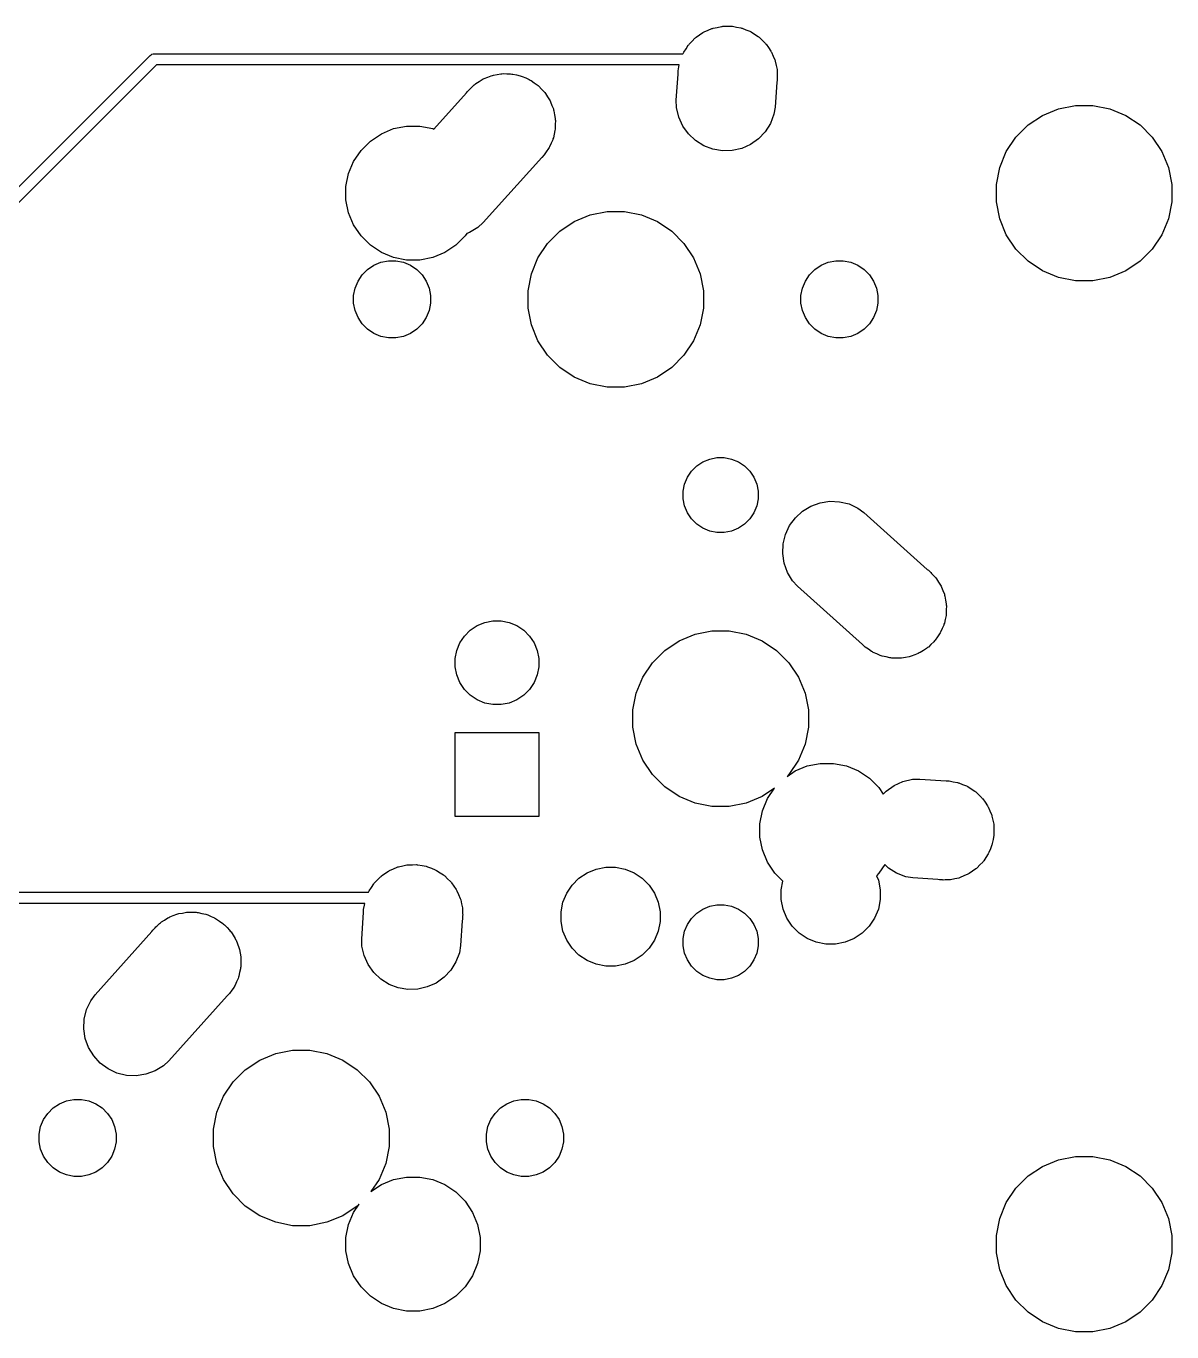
# Model space of a CAD drawing. Extents: x -662 to -203, y -195 to -58.
# Drawn here: x -229.07 to -203.05, y -130.66 to -100.99 of the extents above; entities that cross this region are included whole.
import ezdxf

# ---------------------------------------------------------------- set-up
doc = ezdxf.new("R2010")
doc.units = 0
doc.layers.add('BLACK', color=7, linetype='CONTINUOUS')

msp = doc.modelspace()

# ---------------------------------------------------------------- linework, layer by layer
at = {"layer": 'BLACK', "linetype": 'CONTINUOUS'}
for p, q in [((-213.776, -101.194), (-213.7, -101.14)), ((-213.7, -101.14), (-213.684, -101.133)), ((-213.684, -101.133), (-213.671, -101.124)), ((-213.671, -101.124), (-213.583, -101.088)), ((-213.583, -101.088), (-213.497, -101.049)), ((-213.497, -101.049), (-213.481, -101.045)), ((-213.481, -101.045), (-213.466, -101.039)), ((-213.466, -101.039), (-213.373, -101.021)), ((-213.373, -101.021), (-213.281, -100.999)), ((-213.281, -100.999), (-213.265, -100.999)), ((-213.265, -100.999), (-213.249, -100.996)), ((-213.249, -100.996), (-213.154, -100.996)), ((-213.154, -100.996), (-213.06, -100.993)), ((-213.06, -100.993), (-213.044, -100.996)), ((-213.044, -100.996), (-213.027, -100.996)), ((-213.027, -100.996), (-212.934, -101.014)), ((-212.934, -101.014), (-212.841, -101.03)), ((-212.841, -101.03), (-212.826, -101.036)), ((-212.826, -101.036), (-212.81, -101.039)), ((-212.81, -101.039), (-212.722, -101.075)), ((-212.722, -101.075), (-212.634, -101.109)), ((-212.634, -101.109), (-212.62, -101.117)), ((-212.62, -101.117), (-212.605, -101.124)), ((-212.605, -101.124), (-212.526, -101.176)), ((-214.082, -101.509), (-214.032, -101.429)), ((-214.032, -101.429), (-214.021, -101.417)), ((-214.021, -101.417), (-214.012, -101.404)), ((-214.012, -101.404), (-213.945, -101.337)), ((-213.945, -101.337), (-213.88, -101.268)), ((-213.88, -101.268), (-213.867, -101.259)), ((-213.867, -101.259), (-213.855, -101.247)), ((-213.855, -101.247), (-213.776, -101.194)), ((-212.526, -101.176), (-212.447, -101.226)), ((-212.447, -101.226), (-212.434, -101.238)), ((-212.434, -101.238), (-212.421, -101.247)), ((-212.421, -101.247), (-212.354, -101.314)), ((-212.354, -101.314), (-212.285, -101.378)), ((-212.285, -101.378), (-212.276, -101.392)), ((-212.276, -101.392), (-212.264, -101.404)), ((-212.264, -101.404), (-212.212, -101.482)), ((-229.695, -105.101), (-226.257, -101.663)), ((-226.257, -101.663), (-226.253, -101.658)), ((-226.253, -101.658), (-226.234, -101.643)), ((-226.234, -101.643), (-226.212, -101.631)), ((-226.212, -101.631), (-226.188, -101.624)), ((-226.188, -101.624), (-226.169, -101.622)), ((-226.169, -101.622), (-226.163, -101.621)), ((-226.169, -101.622), (-226.169, -101.622)), ((-226.163, -101.621), (-226.157, -101.622)), ((-226.157, -101.622), (-214.152, -101.622)), ((-214.152, -101.622), (-214.15, -101.617)), ((-214.15, -101.617), (-214.141, -101.603)), ((-214.141, -101.603), (-214.135, -101.588)), ((-214.135, -101.588), (-214.082, -101.509)), ((-212.212, -101.482), (-212.157, -101.559)), ((-212.157, -101.559), (-212.15, -101.574)), ((-212.15, -101.574), (-212.141, -101.588)), ((-212.141, -101.588), (-212.105, -101.675)), ((-212.105, -101.675), (-212.066, -101.761)), ((-226.111, -101.876), (-229.365, -105.13)), ((-214.237, -101.876), (-226.111, -101.876)), ((-214.263, -102.01), (-214.244, -101.917)), ((-214.263, -102.082), (-214.263, -102.01)), ((-214.244, -101.917), (-214.237, -101.876)), ((-212.066, -101.761), (-212.062, -101.777)), ((-212.062, -101.777), (-212.056, -101.793)), ((-212.056, -101.793), (-212.038, -101.885)), ((-212.038, -101.885), (-212.016, -101.977)), ((-212.016, -101.977), (-212.016, -101.994)), ((-212.016, -101.994), (-212.013, -102.01)), ((-212.013, -102.01), (-212.013, -102.104)), ((-218.956, -102.388), (-218.895, -102.327)), ((-218.895, -102.327), (-218.874, -102.313)), ((-218.874, -102.313), (-218.856, -102.296)), ((-218.856, -102.296), (-218.782, -102.252)), ((-218.782, -102.252), (-218.711, -102.204)), ((-218.711, -102.204), (-218.688, -102.194)), ((-218.688, -102.194), (-218.666, -102.181)), ((-218.666, -102.181), (-218.585, -102.152)), ((-218.585, -102.152), (-218.506, -102.119)), ((-218.506, -102.119), (-218.481, -102.114)), ((-218.481, -102.114), (-218.458, -102.106)), ((-218.458, -102.106), (-218.373, -102.092)), ((-218.373, -102.092), (-218.289, -102.076)), ((-218.289, -102.076), (-218.264, -102.076)), ((-218.264, -102.076), (-218.239, -102.072)), ((-218.239, -102.072), (-218.153, -102.076)), ((-218.153, -102.076), (-218.067, -102.076)), ((-218.067, -102.076), (-218.042, -102.081)), ((-218.042, -102.081), (-218.017, -102.082)), ((-218.017, -102.082), (-217.934, -102.102)), ((-217.934, -102.102), (-217.85, -102.119)), ((-217.85, -102.119), (-217.827, -102.128)), ((-217.827, -102.128), (-217.802, -102.134)), ((-217.802, -102.134), (-217.724, -102.171)), ((-217.724, -102.171), (-217.645, -102.204)), ((-217.645, -102.204), (-217.624, -102.218)), ((-217.624, -102.218), (-217.601, -102.228)), ((-217.601, -102.228), (-217.532, -102.279)), ((-217.532, -102.279), (-217.461, -102.327)), ((-217.461, -102.327), (-217.443, -102.345)), ((-214.304, -102.678), (-214.263, -102.082)), ((-212.02, -102.27), (-212.059, -102.833)), ((-212.013, -102.232), (-212.02, -102.27)), ((-212.013, -102.104), (-212.012, -102.143)), ((-212.012, -102.143), (-212.013, -102.159)), ((-212.013, -102.159), (-212.013, -102.232)), ((-219.809, -103.334), (-219.069, -102.509)), ((-219.069, -102.509), (-219.052, -102.484)), ((-219.052, -102.484), (-218.995, -102.427)), ((-218.995, -102.427), (-218.978, -102.408)), ((-218.978, -102.408), (-218.956, -102.388)), ((-217.443, -102.345), (-217.423, -102.359)), ((-217.423, -102.359), (-217.365, -102.423)), ((-217.365, -102.423), (-217.304, -102.484)), ((-217.304, -102.484), (-217.29, -102.504)), ((-217.29, -102.504), (-217.273, -102.523)), ((-217.273, -102.523), (-217.229, -102.596)), ((-217.229, -102.596), (-217.181, -102.668)), ((-217.181, -102.668), (-217.171, -102.691)), ((-217.171, -102.691), (-217.158, -102.712)), ((-217.158, -102.712), (-217.129, -102.793)), ((-217.129, -102.793), (-217.096, -102.873)), ((-217.096, -102.873), (-217.091, -102.897)), ((-217.091, -102.897), (-217.083, -102.921)), ((-217.083, -102.921), (-217.07, -103.006)), ((-214.299, -102.844), (-214.304, -102.678)), ((-214.249, -103.06), (-214.299, -102.844)), ((-212.059, -102.833), (-212.087, -102.997)), ((-205.986, -103.021), (-205.623, -102.87)), ((-205.623, -102.87), (-205.238, -102.794)), ((-205.238, -102.794), (-204.845, -102.794)), ((-204.845, -102.794), (-204.46, -102.87)), ((-204.46, -102.87), (-204.097, -103.021)), ((-217.07, -103.006), (-217.053, -103.09)), ((-217.053, -103.09), (-217.053, -103.115)), ((-217.053, -103.115), (-217.049, -103.14)), ((-217.049, -103.14), (-217.053, -103.226)), ((-217.053, -103.226), (-217.053, -103.312)), ((-214.159, -103.263), (-214.249, -103.06)), ((-212.166, -103.204), (-212.283, -103.392)), ((-212.087, -102.997), (-212.166, -103.204)), ((-206.313, -103.239), (-205.986, -103.021)), ((-204.097, -103.021), (-203.77, -103.239)), ((-221.253, -103.604), (-221.003, -103.437)), ((-221.003, -103.437), (-220.726, -103.322)), ((-220.726, -103.322), (-220.432, -103.264)), ((-220.432, -103.264), (-220.131, -103.264)), ((-220.131, -103.264), (-219.837, -103.322)), ((-219.837, -103.322), (-219.809, -103.334)), ((-217.096, -103.529), (-217.106, -103.552)), ((-217.079, -103.445), (-217.096, -103.529)), ((-217.059, -103.361), (-217.079, -103.445)), ((-217.058, -103.336), (-217.059, -103.361)), ((-217.053, -103.312), (-217.058, -103.336)), ((-214.03, -103.443), (-214.159, -103.263)), ((-213.869, -103.595), (-214.03, -103.443)), ((-212.283, -103.392), (-212.435, -103.553)), ((-206.808, -103.843), (-206.59, -103.517)), ((-206.59, -103.517), (-206.313, -103.239)), ((-203.77, -103.239), (-203.493, -103.517)), ((-203.493, -103.517), (-203.275, -103.843)), ((-221.632, -104.066), (-221.465, -103.816)), ((-221.465, -103.816), (-221.253, -103.604)), ((-217.205, -103.777), (-217.256, -103.846)), ((-217.195, -103.754), (-217.205, -103.777)), ((-217.181, -103.734), (-217.195, -103.754)), ((-217.148, -103.654), (-217.181, -103.734)), ((-217.111, -103.576), (-217.148, -103.654)), ((-217.106, -103.552), (-217.111, -103.576)), ((-213.681, -103.713), (-213.869, -103.595)), ((-213.474, -103.792), (-213.681, -103.713)), ((-213.256, -103.828), (-213.474, -103.792)), ((-213.034, -103.822), (-213.256, -103.828)), ((-212.818, -103.772), (-213.034, -103.822)), ((-212.616, -103.682), (-212.818, -103.772)), ((-212.435, -103.553), (-212.616, -103.682)), ((-221.747, -104.343), (-221.632, -104.066)), ((-217.361, -103.975), (-218.687, -105.453)), ((-217.304, -103.918), (-217.361, -103.975)), ((-217.256, -103.846), (-217.304, -103.918)), ((-206.959, -104.206), (-206.808, -103.843)), ((-203.275, -103.843), (-203.124, -104.206)), ((-221.806, -104.638), (-221.747, -104.343)), ((-207.035, -104.591), (-206.959, -104.206)), ((-203.124, -104.206), (-203.048, -104.591)), ((-221.806, -104.938), (-221.806, -104.638)), ((-207.035, -104.984), (-207.035, -104.591)), ((-203.048, -104.591), (-203.048, -104.984)), ((-221.747, -105.232), (-221.806, -104.938)), ((-206.959, -105.369), (-207.035, -104.984)), ((-203.048, -104.984), (-203.124, -105.369)), ((-221.632, -105.51), (-221.747, -105.232)), ((-216.622, -105.434), (-216.259, -105.283)), ((-216.259, -105.283), (-215.874, -105.207)), ((-215.874, -105.207), (-215.481, -105.207)), ((-215.481, -105.207), (-215.096, -105.283)), ((-215.096, -105.283), (-214.733, -105.434)), ((-221.465, -105.759), (-221.632, -105.51)), ((-218.81, -105.565), (-218.999, -105.68)), ((-218.687, -105.453), (-218.81, -105.565)), ((-216.949, -105.652), (-216.622, -105.434)), ((-214.733, -105.434), (-214.407, -105.652)), ((-206.808, -105.732), (-206.959, -105.369)), ((-203.124, -105.369), (-203.275, -105.732)), ((-221.253, -105.971), (-221.465, -105.759)), ((-219.098, -105.759), (-219.31, -105.971)), ((-219.06, -105.702), (-219.098, -105.759)), ((-218.999, -105.68), (-219.06, -105.702)), ((-217.227, -105.93), (-216.949, -105.652)), ((-214.407, -105.652), (-214.129, -105.93)), ((-206.59, -106.059), (-206.808, -105.732)), ((-203.275, -105.732), (-203.493, -106.059)), ((-221.003, -106.138), (-221.253, -105.971)), ((-220.726, -106.253), (-221.003, -106.138)), ((-219.56, -106.138), (-219.837, -106.253)), ((-219.31, -105.971), (-219.56, -106.138)), ((-217.445, -106.256), (-217.227, -105.93)), ((-214.129, -105.93), (-213.911, -106.256)), ((-206.313, -106.336), (-206.59, -106.059)), ((-203.493, -106.059), (-203.77, -106.336)), ((-221.316, -106.521), (-221.172, -106.425)), ((-221.172, -106.425), (-221.013, -106.359)), ((-221.013, -106.359), (-220.844, -106.326)), ((-220.844, -106.326), (-220.672, -106.326)), ((-220.432, -106.312), (-220.726, -106.253)), ((-220.672, -106.326), (-220.503, -106.359)), ((-220.503, -106.359), (-220.343, -106.425)), ((-220.131, -106.312), (-220.432, -106.312)), ((-220.343, -106.425), (-220.2, -106.521)), ((-219.837, -106.253), (-220.131, -106.312)), ((-217.595, -106.619), (-217.445, -106.256)), ((-213.911, -106.256), (-213.76, -106.619)), ((-211.156, -106.521), (-211.012, -106.425)), ((-211.012, -106.425), (-210.853, -106.359)), ((-210.853, -106.359), (-210.684, -106.326)), ((-210.684, -106.326), (-210.512, -106.326)), ((-210.512, -106.326), (-210.343, -106.359)), ((-210.343, -106.359), (-210.183, -106.425)), ((-210.183, -106.425), (-210.04, -106.521)), ((-205.986, -106.555), (-206.313, -106.336)), ((-203.77, -106.336), (-204.097, -106.555)), ((-221.599, -106.945), (-221.533, -106.786)), ((-221.533, -106.786), (-221.437, -106.643)), ((-221.437, -106.643), (-221.316, -106.521)), ((-220.2, -106.521), (-220.078, -106.643)), ((-220.078, -106.643), (-219.982, -106.786)), ((-219.982, -106.786), (-219.916, -106.945)), ((-217.672, -107.004), (-217.595, -106.619)), ((-213.76, -106.619), (-213.684, -107.004)), ((-211.439, -106.945), (-211.373, -106.786)), ((-211.373, -106.786), (-211.277, -106.643)), ((-211.277, -106.643), (-211.156, -106.521)), ((-210.04, -106.521), (-209.918, -106.643)), ((-209.918, -106.643), (-209.822, -106.786)), ((-209.822, -106.786), (-209.756, -106.945)), ((-205.623, -106.705), (-205.986, -106.555)), ((-205.238, -106.782), (-205.623, -106.705)), ((-204.845, -106.782), (-205.238, -106.782)), ((-204.46, -106.705), (-204.845, -106.782)), ((-204.097, -106.555), (-204.46, -106.705)), ((-221.633, -107.115), (-221.599, -106.945)), ((-219.916, -106.945), (-219.883, -107.115)), ((-217.672, -107.397), (-217.672, -107.004)), ((-213.684, -107.004), (-213.684, -107.397)), ((-211.473, -107.115), (-211.439, -106.945)), ((-209.756, -106.945), (-209.723, -107.115)), ((-221.633, -107.287), (-221.633, -107.115)), ((-221.599, -107.456), (-221.633, -107.287)), ((-219.883, -107.287), (-219.916, -107.456)), ((-219.883, -107.115), (-219.883, -107.287)), ((-211.473, -107.287), (-211.473, -107.115)), ((-211.439, -107.456), (-211.473, -107.287)), ((-209.723, -107.287), (-209.756, -107.456)), ((-209.723, -107.115), (-209.723, -107.287)), ((-221.533, -107.615), (-221.599, -107.456)), ((-221.437, -107.758), (-221.533, -107.615)), ((-219.982, -107.615), (-220.078, -107.758)), ((-219.916, -107.456), (-219.982, -107.615)), ((-217.595, -107.782), (-217.672, -107.397)), ((-213.684, -107.397), (-213.76, -107.782)), ((-211.373, -107.615), (-211.439, -107.456)), ((-211.277, -107.758), (-211.373, -107.615)), ((-209.822, -107.615), (-209.918, -107.758)), ((-209.756, -107.456), (-209.822, -107.615)), ((-221.316, -107.88), (-221.437, -107.758)), ((-221.172, -107.976), (-221.316, -107.88)), ((-221.013, -108.042), (-221.172, -107.976)), ((-220.343, -107.976), (-220.503, -108.042)), ((-220.2, -107.88), (-220.343, -107.976)), ((-220.078, -107.758), (-220.2, -107.88)), ((-217.445, -108.145), (-217.595, -107.782)), ((-213.76, -107.782), (-213.911, -108.145)), ((-211.156, -107.88), (-211.277, -107.758)), ((-211.012, -107.976), (-211.156, -107.88)), ((-210.853, -108.042), (-211.012, -107.976)), ((-210.183, -107.976), (-210.343, -108.042)), ((-210.04, -107.88), (-210.183, -107.976)), ((-209.918, -107.758), (-210.04, -107.88)), ((-220.844, -108.076), (-221.013, -108.042)), ((-220.672, -108.076), (-220.844, -108.076)), ((-220.503, -108.042), (-220.672, -108.076)), ((-217.227, -108.472), (-217.445, -108.145)), ((-213.911, -108.145), (-214.129, -108.472)), ((-210.684, -108.076), (-210.853, -108.042)), ((-210.512, -108.076), (-210.684, -108.076)), ((-210.343, -108.042), (-210.512, -108.076)), ((-216.949, -108.749), (-217.227, -108.472)), ((-214.129, -108.472), (-214.407, -108.749)), ((-216.622, -108.968), (-216.949, -108.749)), ((-214.407, -108.749), (-214.733, -108.968)), ((-216.259, -109.118), (-216.622, -108.968)), ((-215.874, -109.195), (-216.259, -109.118)), ((-215.096, -109.118), (-215.481, -109.195)), ((-214.733, -108.968), (-215.096, -109.118)), ((-215.481, -109.195), (-215.874, -109.195)), ((-213.839, -110.985), (-213.7, -110.892)), ((-213.7, -110.892), (-213.545, -110.828)), ((-213.545, -110.828), (-213.38, -110.795)), ((-213.38, -110.795), (-213.213, -110.795)), ((-213.213, -110.795), (-213.048, -110.828)), ((-213.048, -110.828), (-212.893, -110.892)), ((-212.893, -110.892), (-212.754, -110.985)), ((-214.115, -111.398), (-214.051, -111.243)), ((-214.051, -111.243), (-213.957, -111.103)), ((-213.957, -111.103), (-213.839, -110.985)), ((-212.754, -110.985), (-212.636, -111.103)), ((-212.636, -111.103), (-212.542, -111.243)), ((-212.542, -111.243), (-212.478, -111.398)), ((-214.147, -111.562), (-214.115, -111.398)), ((-212.478, -111.398), (-212.446, -111.562)), ((-214.147, -111.73), (-214.147, -111.562)), ((-214.115, -111.894), (-214.147, -111.73)), ((-212.446, -111.73), (-212.478, -111.894)), ((-212.446, -111.562), (-212.446, -111.73)), ((-211.245, -111.896), (-211.037, -111.821)), ((-211.037, -111.821), (-210.818, -111.787)), ((-210.818, -111.787), (-210.596, -111.797)), ((-210.596, -111.797), (-210.381, -111.849)), ((-214.051, -112.049), (-214.115, -111.894)), ((-213.957, -112.188), (-214.051, -112.049)), ((-212.542, -112.049), (-212.636, -112.188)), ((-212.478, -111.894), (-212.542, -112.049)), ((-211.598, -112.161), (-211.434, -112.011)), ((-211.434, -112.011), (-211.245, -111.896)), ((-210.381, -111.849), (-210.18, -111.943)), ((-210.18, -111.943), (-210.046, -112.041)), ((-210.046, -112.041), (-208.605, -113.335)), ((-213.839, -112.307), (-213.957, -112.188)), ((-213.7, -112.4), (-213.839, -112.307)), ((-213.545, -112.464), (-213.7, -112.4)), ((-212.893, -112.4), (-213.048, -112.464)), ((-212.754, -112.307), (-212.893, -112.4)), ((-212.636, -112.188), (-212.754, -112.307)), ((-211.823, -112.54), (-211.729, -112.339)), ((-211.729, -112.339), (-211.598, -112.161)), ((-213.38, -112.497), (-213.545, -112.464)), ((-213.213, -112.497), (-213.38, -112.497)), ((-213.048, -112.464), (-213.213, -112.497)), ((-211.876, -112.755), (-211.823, -112.54)), ((-211.885, -112.977), (-211.876, -112.755)), ((-211.852, -113.196), (-211.885, -112.977)), ((-211.776, -113.404), (-211.852, -113.196)), ((-211.661, -113.594), (-211.776, -113.404)), ((-211.549, -113.716), (-211.661, -113.594)), ((-208.605, -113.335), (-208.579, -113.352)), ((-208.579, -113.352), (-208.523, -113.408)), ((-208.523, -113.408), (-208.504, -113.425)), ((-208.504, -113.425), (-208.483, -113.448)), ((-208.483, -113.448), (-208.423, -113.509)), ((-208.423, -113.509), (-208.409, -113.529)), ((-208.409, -113.529), (-208.392, -113.548)), ((-208.392, -113.548), (-208.347, -113.622)), ((-210.071, -115.043), (-211.549, -113.716)), ((-208.347, -113.622), (-208.3, -113.693)), ((-208.3, -113.693), (-208.29, -113.716)), ((-208.29, -113.716), (-208.277, -113.737)), ((-208.277, -113.737), (-208.248, -113.818)), ((-208.248, -113.818), (-208.215, -113.898)), ((-208.215, -113.898), (-208.21, -113.922)), ((-208.21, -113.922), (-208.201, -113.946)), ((-208.201, -113.946), (-208.188, -114.031)), ((-208.188, -114.031), (-208.172, -114.115)), ((-208.172, -114.115), (-208.172, -114.14)), ((-208.172, -114.14), (-208.168, -114.165)), ((-208.168, -114.165), (-208.172, -114.251)), ((-218.654, -114.54), (-218.47, -114.503)), ((-218.47, -114.503), (-218.283, -114.503)), ((-218.283, -114.503), (-218.099, -114.54)), ((-208.198, -114.47), (-208.215, -114.554)), ((-208.177, -114.386), (-208.198, -114.47)), ((-208.176, -114.361), (-208.177, -114.386)), ((-208.172, -114.337), (-208.176, -114.361)), ((-208.172, -114.251), (-208.172, -114.337)), ((-219.116, -114.849), (-218.984, -114.716)), ((-218.984, -114.716), (-218.828, -114.612)), ((-218.828, -114.612), (-218.654, -114.54)), ((-218.099, -114.54), (-217.925, -114.612)), ((-217.925, -114.612), (-217.769, -114.716)), ((-217.769, -114.716), (-217.637, -114.849)), ((-213.878, -114.808), (-213.493, -114.732)), ((-213.493, -114.732), (-213.1, -114.732)), ((-213.1, -114.732), (-212.715, -114.808)), ((-208.324, -114.802), (-208.375, -114.871)), ((-208.313, -114.779), (-208.324, -114.802)), ((-208.3, -114.759), (-208.313, -114.779)), ((-208.267, -114.679), (-208.3, -114.759)), ((-208.23, -114.601), (-208.267, -114.679)), ((-208.224, -114.577), (-208.23, -114.601)), ((-208.215, -114.554), (-208.224, -114.577)), ((-219.292, -115.178), (-219.221, -115.005)), ((-219.221, -115.005), (-219.116, -114.849)), ((-217.637, -114.849), (-217.532, -115.005)), ((-217.532, -115.005), (-217.461, -115.178)), ((-214.568, -115.177), (-214.241, -114.959)), ((-214.241, -114.959), (-213.878, -114.808)), ((-212.715, -114.808), (-212.352, -114.959)), ((-212.352, -114.959), (-212.025, -115.177)), ((-210.014, -115.1), (-210.071, -115.043)), ((-209.942, -115.147), (-210.014, -115.1)), ((-208.579, -115.1), (-208.6, -115.113)), ((-208.519, -115.039), (-208.579, -115.1)), ((-208.455, -114.981), (-208.519, -115.039)), ((-208.44, -114.961), (-208.455, -114.981)), ((-208.423, -114.943), (-208.44, -114.961)), ((-208.375, -114.871), (-208.423, -114.943)), ((-219.329, -115.362), (-219.292, -115.178)), ((-219.329, -115.55), (-219.329, -115.362)), ((-217.461, -115.178), (-217.424, -115.362)), ((-217.424, -115.362), (-217.424, -115.55)), ((-214.845, -115.455), (-214.568, -115.177)), ((-212.025, -115.177), (-211.748, -115.455)), ((-209.873, -115.198), (-209.942, -115.147)), ((-209.85, -115.209), (-209.873, -115.198)), ((-209.829, -115.223), (-209.85, -115.209)), ((-209.75, -115.256), (-209.829, -115.223)), ((-209.672, -115.292), (-209.75, -115.256)), ((-209.648, -115.298), (-209.672, -115.292)), ((-209.625, -115.307), (-209.648, -115.298)), ((-209.54, -115.324), (-209.625, -115.307)), ((-209.457, -115.345), (-209.54, -115.324)), ((-209.432, -115.346), (-209.457, -115.345)), ((-209.407, -115.351), (-209.432, -115.346)), ((-209.321, -115.351), (-209.407, -115.351)), ((-209.235, -115.354), (-209.321, -115.351)), ((-209.211, -115.351), (-209.235, -115.354)), ((-209.186, -115.351), (-209.211, -115.351)), ((-209.101, -115.334), (-209.186, -115.351)), ((-209.016, -115.321), (-209.101, -115.334)), ((-208.993, -115.312), (-209.016, -115.321)), ((-208.968, -115.307), (-208.993, -115.312)), ((-208.889, -115.274), (-208.968, -115.307)), ((-208.808, -115.245), (-208.889, -115.274)), ((-208.787, -115.232), (-208.808, -115.245)), ((-208.764, -115.223), (-208.787, -115.232)), ((-208.692, -115.175), (-208.764, -115.223)), ((-208.619, -115.13), (-208.692, -115.175)), ((-208.6, -115.113), (-208.619, -115.13)), ((-219.292, -115.734), (-219.329, -115.55)), ((-217.424, -115.55), (-217.461, -115.734)), ((-215.063, -115.781), (-214.845, -115.455)), ((-211.748, -115.455), (-211.53, -115.781)), ((-219.221, -115.907), (-219.292, -115.734)), ((-219.116, -116.063), (-219.221, -115.907)), ((-217.532, -115.907), (-217.637, -116.063)), ((-217.461, -115.734), (-217.532, -115.907)), ((-215.214, -116.144), (-215.063, -115.781)), ((-211.53, -115.781), (-211.379, -116.144)), ((-218.984, -116.196), (-219.116, -116.063)), ((-218.828, -116.3), (-218.984, -116.196)), ((-217.769, -116.196), (-217.925, -116.3)), ((-217.637, -116.063), (-217.769, -116.196)), ((-215.29, -116.529), (-215.214, -116.144)), ((-211.379, -116.144), (-211.303, -116.529)), ((-218.654, -116.372), (-218.828, -116.3)), ((-218.47, -116.408), (-218.654, -116.372)), ((-218.283, -116.408), (-218.47, -116.408)), ((-218.099, -116.372), (-218.283, -116.408)), ((-217.925, -116.3), (-218.099, -116.372)), ((-215.29, -116.922), (-215.29, -116.529)), ((-211.303, -116.529), (-211.303, -116.922)), ((-219.329, -118.948), (-219.329, -117.043)), ((-219.329, -117.043), (-217.424, -117.043)), ((-217.424, -117.043), (-217.424, -118.948)), ((-215.214, -117.307), (-215.29, -116.922)), ((-211.303, -116.922), (-211.379, -117.307)), ((-215.063, -117.67), (-215.214, -117.307)), ((-211.379, -117.307), (-211.53, -117.67)), ((-214.845, -117.997), (-215.063, -117.67)), ((-211.53, -117.67), (-211.748, -117.997)), ((-211.328, -117.8), (-211.034, -117.742)), ((-211.034, -117.742), (-210.733, -117.742)), ((-210.733, -117.742), (-210.439, -117.8)), ((-214.568, -118.274), (-214.845, -117.997)), ((-211.789, -118.038), (-211.605, -117.915)), ((-211.748, -117.997), (-211.789, -118.038)), ((-211.605, -117.915), (-211.328, -117.8)), ((-210.439, -117.8), (-210.162, -117.915)), ((-210.162, -117.915), (-209.912, -118.082)), ((-214.241, -118.493), (-214.568, -118.274)), ((-212.077, -118.309), (-212.352, -118.493)), ((-212.234, -118.544), (-212.077, -118.309)), ((-209.912, -118.082), (-209.7, -118.294)), ((-209.7, -118.294), (-209.602, -118.44)), ((-209.539, -118.373), (-209.358, -118.245)), ((-209.358, -118.245), (-209.156, -118.154)), ((-209.156, -118.154), (-208.94, -118.104)), ((-208.94, -118.104), (-208.774, -118.1)), ((-208.774, -118.1), (-208.178, -118.141)), ((-208.178, -118.141), (-208.106, -118.141)), ((-208.106, -118.141), (-208.013, -118.159)), ((-208.013, -118.159), (-207.92, -118.175)), ((-207.92, -118.175), (-207.905, -118.181)), ((-207.905, -118.181), (-207.888, -118.184)), ((-207.888, -118.184), (-207.801, -118.22)), ((-207.801, -118.22), (-207.713, -118.254)), ((-207.713, -118.254), (-207.699, -118.262)), ((-207.699, -118.262), (-207.684, -118.269)), ((-207.684, -118.269), (-207.605, -118.321)), ((-207.605, -118.321), (-207.525, -118.371)), ((-213.878, -118.643), (-214.241, -118.493)), ((-213.493, -118.72), (-213.878, -118.643)), ((-212.715, -118.643), (-213.1, -118.72)), ((-212.352, -118.493), (-212.715, -118.643)), ((-212.349, -118.821), (-212.234, -118.544)), ((-209.602, -118.44), (-209.539, -118.373)), ((-207.525, -118.371), (-207.513, -118.383)), ((-207.513, -118.383), (-207.499, -118.392)), ((-207.499, -118.392), (-207.433, -118.458)), ((-207.433, -118.458), (-207.364, -118.523)), ((-207.364, -118.523), (-207.354, -118.537)), ((-207.354, -118.537), (-207.343, -118.549)), ((-207.343, -118.549), (-207.29, -118.627)), ((-207.29, -118.627), (-207.236, -118.704)), ((-217.424, -118.948), (-219.329, -118.948)), ((-213.1, -118.72), (-213.493, -118.72)), ((-212.408, -119.116), (-212.349, -118.821)), ((-207.236, -118.704), (-207.229, -118.719)), ((-207.229, -118.719), (-207.22, -118.733)), ((-207.22, -118.733), (-207.183, -118.82)), ((-207.183, -118.82), (-207.145, -118.906)), ((-207.145, -118.906), (-207.141, -118.922)), ((-207.141, -118.922), (-207.135, -118.938)), ((-207.135, -118.938), (-207.116, -119.03)), ((-212.408, -119.416), (-212.408, -119.116)), ((-207.116, -119.03), (-207.095, -119.122)), ((-207.095, -119.122), (-207.095, -119.139)), ((-207.095, -119.139), (-207.092, -119.155)), ((-207.092, -119.155), (-207.092, -119.249)), ((-207.092, -119.249), (-207.089, -119.343)), ((-212.349, -119.71), (-212.408, -119.416)), ((-207.11, -119.469), (-207.126, -119.562)), ((-207.092, -119.377), (-207.11, -119.469)), ((-207.089, -119.343), (-207.092, -119.36)), ((-207.092, -119.36), (-207.092, -119.377)), ((-212.234, -119.988), (-212.349, -119.71)), ((-207.22, -119.799), (-207.272, -119.877)), ((-207.213, -119.783), (-207.22, -119.799)), ((-207.204, -119.769), (-207.213, -119.783)), ((-207.171, -119.681), (-207.204, -119.769)), ((-207.135, -119.594), (-207.171, -119.681)), ((-207.131, -119.578), (-207.135, -119.594)), ((-207.126, -119.562), (-207.131, -119.578)), ((-220.814, -120.174), (-220.727, -120.138)), ((-220.727, -120.138), (-220.641, -120.099)), ((-220.641, -120.099), (-220.625, -120.095)), ((-220.625, -120.095), (-220.61, -120.089)), ((-220.61, -120.089), (-220.517, -120.071)), ((-220.517, -120.071), (-220.425, -120.049)), ((-220.425, -120.049), (-220.409, -120.049)), ((-220.409, -120.049), (-220.392, -120.046)), ((-220.392, -120.046), (-220.298, -120.046)), ((-220.298, -120.046), (-220.204, -120.043)), ((-220.204, -120.043), (-220.187, -120.046)), ((-220.187, -120.046), (-220.171, -120.046)), ((-220.171, -120.046), (-220.078, -120.064)), ((-220.078, -120.064), (-219.985, -120.08)), ((-219.985, -120.08), (-219.97, -120.086)), ((-219.97, -120.086), (-219.953, -120.089)), ((-219.953, -120.089), (-219.866, -120.125)), ((-219.866, -120.125), (-219.778, -120.159)), ((-216.125, -120.144), (-215.907, -120.101)), ((-215.907, -120.101), (-215.686, -120.101)), ((-215.686, -120.101), (-215.468, -120.144)), ((-212.067, -120.237), (-212.234, -119.988)), ((-209.57, -120.043), (-209.7, -120.237)), ((-209.488, -120.12), (-209.57, -120.043)), ((-209.3, -120.238), (-209.488, -120.12)), ((-207.499, -120.14), (-207.578, -120.192)), ((-207.488, -120.128), (-207.499, -120.14)), ((-207.474, -120.118), (-207.488, -120.128)), ((-207.409, -120.05), (-207.474, -120.118)), ((-207.343, -119.983), (-207.409, -120.05)), ((-207.333, -119.969), (-207.343, -119.983)), ((-207.322, -119.957), (-207.333, -119.969)), ((-207.272, -119.877), (-207.322, -119.957)), ((-221.155, -120.454), (-221.089, -120.387)), ((-221.089, -120.387), (-221.024, -120.318)), ((-221.024, -120.318), (-221.01, -120.309)), ((-221.01, -120.309), (-220.999, -120.297)), ((-220.999, -120.297), (-220.92, -120.244)), ((-220.92, -120.244), (-220.843, -120.19)), ((-220.843, -120.19), (-220.828, -120.183)), ((-220.828, -120.183), (-220.814, -120.174)), ((-219.778, -120.159), (-219.764, -120.167)), ((-219.764, -120.167), (-219.749, -120.174)), ((-219.749, -120.174), (-219.67, -120.226)), ((-219.67, -120.226), (-219.59, -120.276)), ((-219.59, -120.276), (-219.578, -120.288)), ((-219.578, -120.288), (-219.564, -120.297)), ((-219.564, -120.297), (-219.498, -120.364)), ((-219.498, -120.364), (-219.429, -120.428)), ((-219.429, -120.428), (-219.419, -120.442)), ((-216.67, -120.509), (-216.514, -120.352)), ((-216.514, -120.352), (-216.329, -120.229)), ((-216.329, -120.229), (-216.125, -120.144)), ((-215.468, -120.144), (-215.264, -120.229)), ((-215.264, -120.229), (-215.079, -120.352)), ((-215.079, -120.352), (-214.923, -120.509)), ((-211.883, -120.421), (-212.067, -120.237)), ((-211.922, -120.615), (-211.883, -120.421)), ((-209.7, -120.237), (-209.757, -120.295)), ((-209.757, -120.295), (-209.715, -120.398)), ((-209.715, -120.398), (-209.672, -120.615)), ((-209.093, -120.317), (-209.3, -120.238)), ((-208.929, -120.344), (-209.093, -120.317)), ((-208.366, -120.383), (-208.929, -120.344)), ((-208.327, -120.391), (-208.366, -120.383)), ((-208.255, -120.391), (-208.327, -120.391)), ((-208.239, -120.392), (-208.255, -120.391)), ((-208.2, -120.391), (-208.239, -120.392)), ((-208.106, -120.391), (-208.2, -120.391)), ((-208.089, -120.387), (-208.106, -120.391)), ((-208.073, -120.387), (-208.089, -120.387)), ((-207.981, -120.366), (-208.073, -120.387)), ((-207.888, -120.347), (-207.981, -120.366)), ((-207.873, -120.341), (-207.888, -120.347)), ((-207.857, -120.337), (-207.873, -120.341)), ((-207.771, -120.299), (-207.857, -120.337)), ((-207.684, -120.263), (-207.771, -120.299)), ((-207.67, -120.253), (-207.684, -120.263)), ((-207.655, -120.247), (-207.67, -120.253)), ((-207.578, -120.192), (-207.655, -120.247)), ((-233.547, -120.672), (-221.295, -120.672)), ((-221.295, -120.672), (-221.294, -120.667)), ((-221.294, -120.667), (-221.285, -120.653)), ((-221.285, -120.653), (-221.278, -120.638)), ((-221.278, -120.638), (-221.226, -120.559)), ((-221.226, -120.559), (-221.176, -120.479)), ((-221.176, -120.479), (-221.165, -120.467)), ((-221.165, -120.467), (-221.155, -120.454)), ((-219.419, -120.442), (-219.408, -120.454)), ((-219.408, -120.454), (-219.355, -120.532)), ((-219.355, -120.532), (-219.301, -120.609)), ((-219.301, -120.609), (-219.294, -120.624)), ((-219.294, -120.624), (-219.285, -120.638)), ((-219.285, -120.638), (-219.248, -120.725)), ((-219.248, -120.725), (-219.21, -120.811)), ((-216.878, -120.898), (-216.793, -120.693)), ((-216.793, -120.693), (-216.67, -120.509)), ((-214.923, -120.509), (-214.8, -120.693)), ((-214.8, -120.693), (-214.715, -120.898)), ((-211.922, -120.837), (-211.922, -120.615)), ((-209.672, -120.615), (-209.672, -120.837)), ((-221.381, -120.926), (-233.5, -120.926)), ((-221.407, -121.06), (-221.388, -120.967)), ((-221.388, -120.967), (-221.381, -120.926)), ((-219.21, -120.811), (-219.206, -120.827)), ((-219.206, -120.827), (-219.2, -120.843)), ((-219.2, -120.843), (-219.181, -120.935)), ((-219.181, -120.935), (-219.16, -121.027)), ((-219.16, -121.027), (-219.16, -121.044)), ((-216.922, -121.115), (-216.878, -120.898)), ((-214.715, -120.898), (-214.672, -121.115)), ((-213.7, -121.052), (-213.545, -120.987)), ((-213.545, -120.987), (-213.38, -120.955)), ((-213.38, -120.955), (-213.213, -120.955)), ((-213.213, -120.955), (-213.048, -120.987)), ((-213.048, -120.987), (-212.893, -121.052)), ((-211.878, -121.054), (-211.922, -120.837)), ((-209.672, -120.837), (-209.715, -121.054)), ((-225.999, -121.346), (-225.926, -121.302)), ((-225.926, -121.302), (-225.854, -121.254)), ((-225.854, -121.254), (-225.831, -121.244)), ((-225.831, -121.244), (-225.81, -121.231)), ((-225.81, -121.231), (-225.729, -121.202)), ((-225.729, -121.202), (-225.65, -121.169)), ((-225.65, -121.169), (-225.625, -121.164)), ((-225.625, -121.164), (-225.602, -121.156)), ((-225.602, -121.156), (-225.517, -121.142)), ((-225.517, -121.142), (-225.432, -121.126)), ((-225.432, -121.126), (-225.407, -121.126)), ((-225.407, -121.126), (-225.383, -121.122)), ((-225.383, -121.122), (-225.297, -121.126)), ((-225.297, -121.126), (-225.211, -121.126)), ((-225.211, -121.126), (-225.186, -121.131)), ((-225.186, -121.131), (-225.161, -121.132)), ((-225.161, -121.132), (-225.078, -121.152)), ((-225.078, -121.152), (-224.993, -121.169)), ((-224.993, -121.169), (-224.97, -121.178)), ((-224.97, -121.178), (-224.946, -121.184)), ((-224.946, -121.184), (-224.868, -121.221)), ((-224.868, -121.221), (-224.789, -121.254)), ((-224.789, -121.254), (-224.768, -121.268)), ((-224.768, -121.268), (-224.745, -121.278)), ((-224.745, -121.278), (-224.676, -121.329)), ((-224.676, -121.329), (-224.604, -121.377)), ((-221.448, -121.728), (-221.407, -121.132)), ((-221.407, -121.132), (-221.407, -121.06)), ((-219.164, -121.32), (-219.203, -121.883)), ((-219.157, -121.282), (-219.164, -121.32)), ((-219.16, -121.044), (-219.157, -121.06)), ((-219.157, -121.06), (-219.157, -121.154)), ((-219.157, -121.154), (-219.155, -121.193)), ((-219.155, -121.193), (-219.157, -121.209)), ((-219.157, -121.209), (-219.157, -121.282)), ((-216.922, -121.337), (-216.922, -121.115)), ((-214.672, -121.115), (-214.672, -121.337)), ((-214.051, -121.403), (-213.957, -121.263)), ((-213.957, -121.263), (-213.839, -121.145)), ((-213.839, -121.145), (-213.7, -121.052)), ((-212.893, -121.052), (-212.754, -121.145)), ((-212.754, -121.145), (-212.636, -121.263)), ((-212.636, -121.263), (-212.542, -121.403)), ((-211.793, -121.259), (-211.878, -121.054)), ((-211.67, -121.443), (-211.793, -121.259)), ((-209.8, -121.259), (-209.923, -121.443)), ((-209.715, -121.054), (-209.8, -121.259)), ((-227.506, -123.001), (-226.212, -121.559)), ((-226.212, -121.559), (-226.195, -121.534)), ((-226.195, -121.534), (-226.139, -121.477)), ((-226.139, -121.477), (-226.122, -121.458)), ((-226.122, -121.458), (-226.099, -121.438)), ((-226.099, -121.438), (-226.039, -121.377)), ((-226.039, -121.377), (-226.018, -121.363)), ((-226.018, -121.363), (-225.999, -121.346)), ((-224.604, -121.377), (-224.587, -121.395)), ((-224.587, -121.395), (-224.567, -121.409)), ((-224.567, -121.409), (-224.508, -121.473)), ((-224.508, -121.473), (-224.448, -121.534)), ((-224.448, -121.534), (-224.434, -121.554)), ((-224.434, -121.554), (-224.417, -121.573)), ((-224.417, -121.573), (-224.372, -121.646)), ((-216.878, -121.554), (-216.922, -121.337)), ((-216.793, -121.759), (-216.878, -121.554)), ((-214.715, -121.554), (-214.8, -121.759)), ((-214.672, -121.337), (-214.715, -121.554)), ((-214.147, -121.722), (-214.115, -121.558)), ((-214.115, -121.558), (-214.051, -121.403)), ((-212.542, -121.403), (-212.478, -121.558)), ((-212.478, -121.558), (-212.446, -121.722)), ((-211.514, -121.6), (-211.67, -121.443)), ((-211.329, -121.723), (-211.514, -121.6)), ((-210.079, -121.6), (-210.264, -121.723)), ((-209.923, -121.443), (-210.079, -121.6)), ((-224.372, -121.646), (-224.325, -121.718)), ((-224.325, -121.718), (-224.315, -121.741)), ((-224.315, -121.741), (-224.302, -121.762)), ((-224.302, -121.762), (-224.273, -121.843)), ((-224.273, -121.843), (-224.24, -121.923)), ((-224.24, -121.923), (-224.235, -121.947)), ((-221.443, -121.894), (-221.448, -121.728)), ((-221.393, -122.11), (-221.443, -121.894)), ((-219.203, -121.883), (-219.231, -122.047)), ((-216.67, -121.943), (-216.793, -121.759)), ((-214.8, -121.759), (-214.923, -121.943)), ((-214.147, -121.89), (-214.147, -121.722)), ((-214.115, -122.054), (-214.147, -121.89)), ((-212.446, -121.89), (-212.478, -122.054)), ((-212.446, -121.722), (-212.446, -121.89)), ((-211.125, -121.807), (-211.329, -121.723)), ((-210.907, -121.851), (-211.125, -121.807)), ((-210.686, -121.851), (-210.907, -121.851)), ((-210.468, -121.807), (-210.686, -121.851)), ((-210.264, -121.723), (-210.468, -121.807)), ((-224.235, -121.947), (-224.226, -121.971)), ((-224.226, -121.971), (-224.213, -122.056)), ((-224.213, -122.056), (-224.197, -122.14)), ((-224.197, -122.14), (-224.197, -122.165)), ((-224.197, -122.165), (-224.193, -122.19)), ((-224.193, -122.19), (-224.197, -122.276)), ((-221.302, -122.313), (-221.393, -122.11)), ((-219.231, -122.047), (-219.309, -122.254)), ((-216.514, -122.1), (-216.67, -121.943)), ((-216.329, -122.223), (-216.514, -122.1)), ((-215.079, -122.1), (-215.264, -122.223)), ((-214.923, -121.943), (-215.079, -122.1)), ((-214.051, -122.209), (-214.115, -122.054)), ((-213.957, -122.348), (-214.051, -122.209)), ((-212.542, -122.209), (-212.636, -122.348)), ((-212.478, -122.054), (-212.542, -122.209)), ((-224.223, -122.495), (-224.24, -122.579)), ((-224.202, -122.411), (-224.223, -122.495)), ((-224.201, -122.386), (-224.202, -122.411)), ((-224.197, -122.362), (-224.201, -122.386)), ((-224.197, -122.276), (-224.197, -122.362)), ((-221.174, -122.493), (-221.302, -122.313)), ((-221.013, -122.645), (-221.174, -122.493)), ((-219.427, -122.442), (-219.579, -122.603)), ((-219.309, -122.254), (-219.427, -122.442)), ((-216.125, -122.307), (-216.329, -122.223)), ((-215.907, -122.351), (-216.125, -122.307)), ((-215.686, -122.351), (-215.907, -122.351)), ((-215.468, -122.307), (-215.686, -122.351)), ((-215.264, -122.223), (-215.468, -122.307)), ((-213.839, -122.467), (-213.957, -122.348)), ((-213.7, -122.56), (-213.839, -122.467)), ((-212.754, -122.467), (-212.893, -122.56)), ((-212.636, -122.348), (-212.754, -122.467)), ((-224.338, -122.804), (-224.349, -122.827)), ((-224.325, -122.784), (-224.338, -122.804)), ((-224.292, -122.704), (-224.325, -122.784)), ((-224.255, -122.626), (-224.292, -122.704)), ((-224.249, -122.602), (-224.255, -122.626)), ((-224.24, -122.579), (-224.249, -122.602)), ((-220.825, -122.763), (-221.013, -122.645)), ((-220.618, -122.842), (-220.825, -122.763)), ((-219.76, -122.732), (-219.962, -122.822)), ((-219.579, -122.603), (-219.76, -122.732)), ((-213.545, -122.624), (-213.7, -122.56)), ((-213.38, -122.657), (-213.545, -122.624)), ((-213.213, -122.657), (-213.38, -122.657)), ((-213.048, -122.624), (-213.213, -122.657)), ((-212.893, -122.56), (-213.048, -122.624)), ((-227.604, -123.134), (-227.506, -123.001)), ((-224.504, -123.025), (-225.831, -124.503)), ((-224.448, -122.968), (-224.504, -123.025)), ((-224.4, -122.896), (-224.448, -122.968)), ((-224.349, -122.827), (-224.4, -122.896)), ((-220.399, -122.878), (-220.618, -122.842)), ((-220.178, -122.872), (-220.399, -122.878)), ((-219.962, -122.822), (-220.178, -122.872)), ((-227.751, -123.55), (-227.698, -123.335)), ((-227.698, -123.335), (-227.604, -123.134)), ((-227.76, -123.772), (-227.751, -123.55)), ((-227.727, -123.991), (-227.76, -123.772)), ((-227.651, -124.199), (-227.727, -123.991)), ((-227.536, -124.389), (-227.651, -124.199)), ((-223.403, -124.333), (-223.018, -124.257)), ((-223.018, -124.257), (-222.625, -124.257)), ((-222.625, -124.257), (-222.24, -124.333)), ((-227.386, -124.552), (-227.536, -124.389)), ((-227.208, -124.683), (-227.386, -124.552)), ((-225.831, -124.503), (-225.954, -124.615)), ((-224.093, -124.702), (-223.766, -124.484)), ((-223.766, -124.484), (-223.403, -124.333)), ((-222.24, -124.333), (-221.877, -124.484)), ((-221.877, -124.484), (-221.55, -124.702)), ((-227.007, -124.777), (-227.208, -124.683)), ((-226.792, -124.83), (-227.007, -124.777)), ((-226.57, -124.839), (-226.792, -124.83)), ((-226.351, -124.806), (-226.57, -124.839)), ((-226.143, -124.73), (-226.351, -124.806)), ((-225.954, -124.615), (-226.143, -124.73)), ((-224.37, -124.98), (-224.093, -124.702)), ((-221.55, -124.702), (-221.273, -124.98)), ((-224.588, -125.306), (-224.37, -124.98)), ((-221.273, -124.98), (-221.055, -125.306)), ((-228.459, -125.571), (-228.316, -125.475)), ((-228.316, -125.475), (-228.157, -125.409)), ((-228.157, -125.409), (-227.988, -125.376)), ((-227.988, -125.376), (-227.815, -125.376)), ((-227.815, -125.376), (-227.646, -125.409)), ((-227.646, -125.409), (-227.487, -125.475)), ((-227.487, -125.475), (-227.344, -125.571)), ((-224.739, -125.669), (-224.588, -125.306)), ((-221.055, -125.306), (-220.904, -125.669)), ((-218.299, -125.571), (-218.156, -125.475)), ((-218.156, -125.475), (-217.997, -125.409)), ((-217.997, -125.409), (-217.828, -125.376)), ((-217.828, -125.376), (-217.655, -125.376)), ((-217.655, -125.376), (-217.486, -125.409)), ((-217.486, -125.409), (-217.327, -125.475)), ((-217.327, -125.475), (-217.184, -125.571)), ((-228.677, -125.836), (-228.581, -125.693)), ((-228.581, -125.693), (-228.459, -125.571)), ((-227.344, -125.571), (-227.222, -125.693)), ((-227.222, -125.693), (-227.126, -125.836)), ((-224.815, -126.054), (-224.739, -125.669)), ((-220.904, -125.669), (-220.828, -126.054)), ((-218.517, -125.836), (-218.421, -125.693)), ((-218.421, -125.693), (-218.299, -125.571)), ((-217.184, -125.571), (-217.062, -125.693)), ((-217.062, -125.693), (-216.966, -125.836)), ((-228.777, -126.165), (-228.743, -125.995)), ((-228.743, -125.995), (-228.677, -125.836)), ((-227.126, -125.836), (-227.06, -125.995)), ((-227.06, -125.995), (-227.027, -126.165)), ((-224.815, -126.447), (-224.815, -126.054)), ((-220.828, -126.054), (-220.828, -126.447)), ((-218.617, -126.165), (-218.583, -125.995)), ((-218.583, -125.995), (-218.517, -125.836)), ((-216.966, -125.836), (-216.9, -125.995)), ((-216.9, -125.995), (-216.867, -126.165)), ((-228.777, -126.337), (-228.777, -126.165)), ((-228.743, -126.506), (-228.777, -126.337)), ((-227.027, -126.337), (-227.06, -126.506)), ((-227.027, -126.165), (-227.027, -126.337)), ((-218.617, -126.337), (-218.617, -126.165)), ((-218.583, -126.506), (-218.617, -126.337)), ((-216.867, -126.337), (-216.9, -126.506)), ((-216.867, -126.165), (-216.867, -126.337)), ((-228.677, -126.665), (-228.743, -126.506)), ((-228.581, -126.808), (-228.677, -126.665)), ((-227.126, -126.665), (-227.222, -126.808)), ((-227.06, -126.506), (-227.126, -126.665)), ((-224.739, -126.832), (-224.815, -126.447)), ((-220.828, -126.447), (-220.904, -126.832)), ((-218.517, -126.665), (-218.583, -126.506)), ((-218.421, -126.808), (-218.517, -126.665)), ((-216.966, -126.665), (-217.062, -126.808)), ((-216.9, -126.506), (-216.966, -126.665)), ((-228.459, -126.93), (-228.581, -126.808)), ((-228.316, -127.026), (-228.459, -126.93)), ((-227.344, -126.93), (-227.487, -127.026)), ((-227.222, -126.808), (-227.344, -126.93)), ((-224.588, -127.195), (-224.739, -126.832)), ((-220.904, -126.832), (-221.055, -127.195)), ((-218.299, -126.93), (-218.421, -126.808)), ((-218.156, -127.026), (-218.299, -126.93)), ((-217.184, -126.93), (-217.327, -127.026)), ((-217.062, -126.808), (-217.184, -126.93)), ((-206.313, -127.115), (-205.986, -126.897)), ((-205.986, -126.897), (-205.623, -126.746)), ((-205.623, -126.746), (-205.238, -126.67)), ((-205.238, -126.67), (-204.845, -126.67)), ((-204.845, -126.67), (-204.46, -126.746)), ((-204.46, -126.746), (-204.097, -126.897)), ((-204.097, -126.897), (-203.77, -127.115)), ((-228.157, -127.092), (-228.316, -127.026)), ((-227.988, -127.126), (-228.157, -127.092)), ((-227.815, -127.126), (-227.988, -127.126)), ((-227.646, -127.092), (-227.815, -127.126)), ((-227.487, -127.026), (-227.646, -127.092)), ((-224.37, -127.522), (-224.588, -127.195)), ((-221.055, -127.195), (-221.238, -127.47)), ((-221.003, -127.313), (-220.726, -127.198)), ((-220.726, -127.198), (-220.432, -127.14)), ((-220.432, -127.14), (-220.131, -127.14)), ((-220.131, -127.14), (-219.837, -127.198)), ((-219.837, -127.198), (-219.56, -127.313)), ((-217.997, -127.092), (-218.156, -127.026)), ((-217.828, -127.126), (-217.997, -127.092)), ((-217.655, -127.126), (-217.828, -127.126)), ((-217.486, -127.092), (-217.655, -127.126)), ((-217.327, -127.026), (-217.486, -127.092)), ((-206.59, -127.393), (-206.313, -127.115)), ((-203.77, -127.115), (-203.493, -127.393)), ((-224.093, -127.799), (-224.37, -127.522)), ((-221.238, -127.47), (-221.003, -127.313)), ((-219.56, -127.313), (-219.31, -127.48)), ((-219.31, -127.48), (-219.098, -127.692)), ((-206.808, -127.719), (-206.59, -127.393)), ((-203.493, -127.393), (-203.275, -127.719)), ((-223.766, -128.018), (-224.093, -127.799)), ((-221.55, -127.799), (-221.877, -128.018)), ((-221.632, -127.942), (-221.51, -127.759)), ((-221.51, -127.759), (-221.55, -127.799)), ((-219.098, -127.692), (-218.931, -127.942)), ((-206.959, -128.082), (-206.808, -127.719)), ((-203.275, -127.719), (-203.124, -128.082)), ((-223.403, -128.168), (-223.766, -128.018)), ((-221.877, -128.018), (-222.24, -128.168)), ((-221.747, -128.219), (-221.632, -127.942)), ((-218.931, -127.942), (-218.816, -128.219)), ((-207.035, -128.467), (-206.959, -128.082)), ((-203.124, -128.082), (-203.048, -128.467)), ((-223.018, -128.245), (-223.403, -128.168)), ((-222.625, -128.245), (-223.018, -128.245)), ((-222.24, -128.168), (-222.625, -128.245)), ((-221.806, -128.514), (-221.747, -128.219)), ((-218.816, -128.219), (-218.758, -128.514)), ((-221.806, -128.814), (-221.806, -128.514)), ((-218.758, -128.514), (-218.758, -128.814)), ((-207.035, -128.86), (-207.035, -128.467)), ((-203.048, -128.467), (-203.048, -128.86)), ((-221.747, -129.108), (-221.806, -128.814)), ((-218.758, -128.814), (-218.816, -129.108)), ((-206.959, -129.245), (-207.035, -128.86)), ((-203.048, -128.86), (-203.124, -129.245)), ((-221.632, -129.386), (-221.747, -129.108)), ((-218.816, -129.108), (-218.931, -129.386)), ((-206.808, -129.608), (-206.959, -129.245)), ((-203.124, -129.245), (-203.275, -129.608)), ((-221.465, -129.635), (-221.632, -129.386)), ((-221.253, -129.847), (-221.465, -129.635)), ((-219.098, -129.635), (-219.31, -129.847)), ((-218.931, -129.386), (-219.098, -129.635)), ((-206.59, -129.935), (-206.808, -129.608)), ((-203.275, -129.608), (-203.493, -129.935)), ((-221.003, -130.014), (-221.253, -129.847)), ((-219.31, -129.847), (-219.56, -130.014)), ((-220.726, -130.129), (-221.003, -130.014)), ((-220.432, -130.188), (-220.726, -130.129)), ((-220.131, -130.188), (-220.432, -130.188)), ((-219.837, -130.129), (-220.131, -130.188)), ((-219.56, -130.014), (-219.837, -130.129)), ((-206.313, -130.212), (-206.59, -129.935)), ((-205.986, -130.431), (-206.313, -130.212)), ((-203.77, -130.212), (-204.097, -130.431)), ((-203.493, -129.935), (-203.77, -130.212)), ((-205.623, -130.581), (-205.986, -130.431)), ((-204.097, -130.431), (-204.46, -130.581)), ((-205.238, -130.658), (-205.623, -130.581)), ((-204.845, -130.658), (-205.238, -130.658)), ((-204.46, -130.581), (-204.845, -130.658))]:
    msp.add_line(p, q, dxfattribs=at)

doc.saveas('drawing.dxf')
